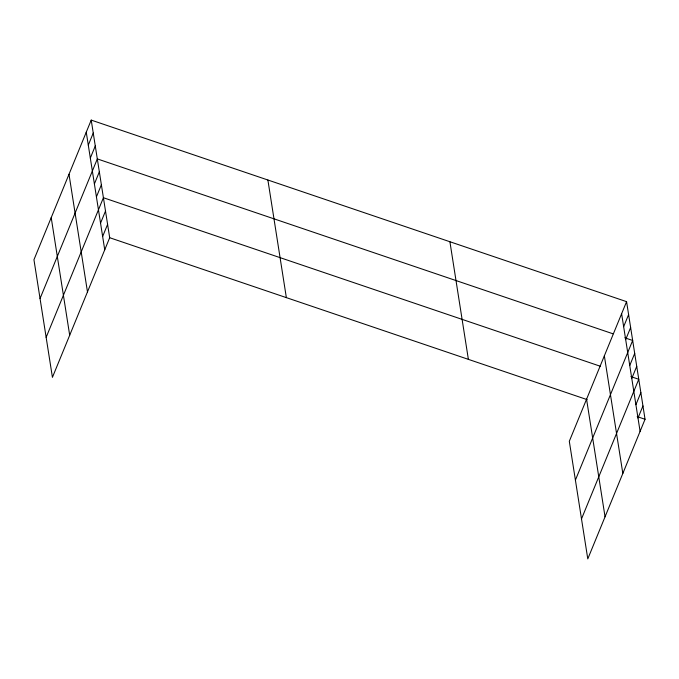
<?xml version="1.0" encoding="UTF-8"?>
<svg xmlns="http://www.w3.org/2000/svg" width="679" height="679" viewBox="0 0 679 679"><rect width="100%" height="100%" fill="white"/><g stroke="black" fill="none" stroke-linecap="round" stroke-linejoin="round"><path stroke-width="1.02" d="M91.215 120.098L33.95 259.726L52.427 377.346L109.692 237.718L91.215 120.098L626.573 301.654L645.05 419.274L587.785 558.902L569.308 441.282L626.573 301.654M88.295 145.111L93.252 133.033M90.324 158.054L95.281 145.968M40.044 298.539L97.318 158.911L613.044 333.813M94.389 183.933L99.346 171.846M96.426 196.868L101.375 184.781M46.147 337.353L103.412 197.725L600.491 366.304M100.551 223.136L105.508 211.05M102.648 236.462L107.596 224.384M623.653 326.675L628.61 314.598M625.682 339.61L630.638 327.533M575.402 480.104L632.667 340.468L624.816 337.811M629.747 365.489L634.704 353.411M631.784 378.432L636.732 366.346M581.504 518.917L638.769 379.281L630.918 376.624M635.909 404.701L640.866 392.615M637.997 418.026L642.954 405.949M109.692 237.718L587.14 399.634M637.199 416.609L645.05 419.274M621.616 313.74L640.093 431.36M604.352 355.83L622.83 473.45M586.571 399.193L605.048 516.812M449.905 241.741L468.383 359.361M267.882 180.011L286.36 297.631M86.258 132.176L104.736 249.796M68.995 174.265L87.472 291.885M51.214 217.636L69.691 335.256"/></g></svg>
